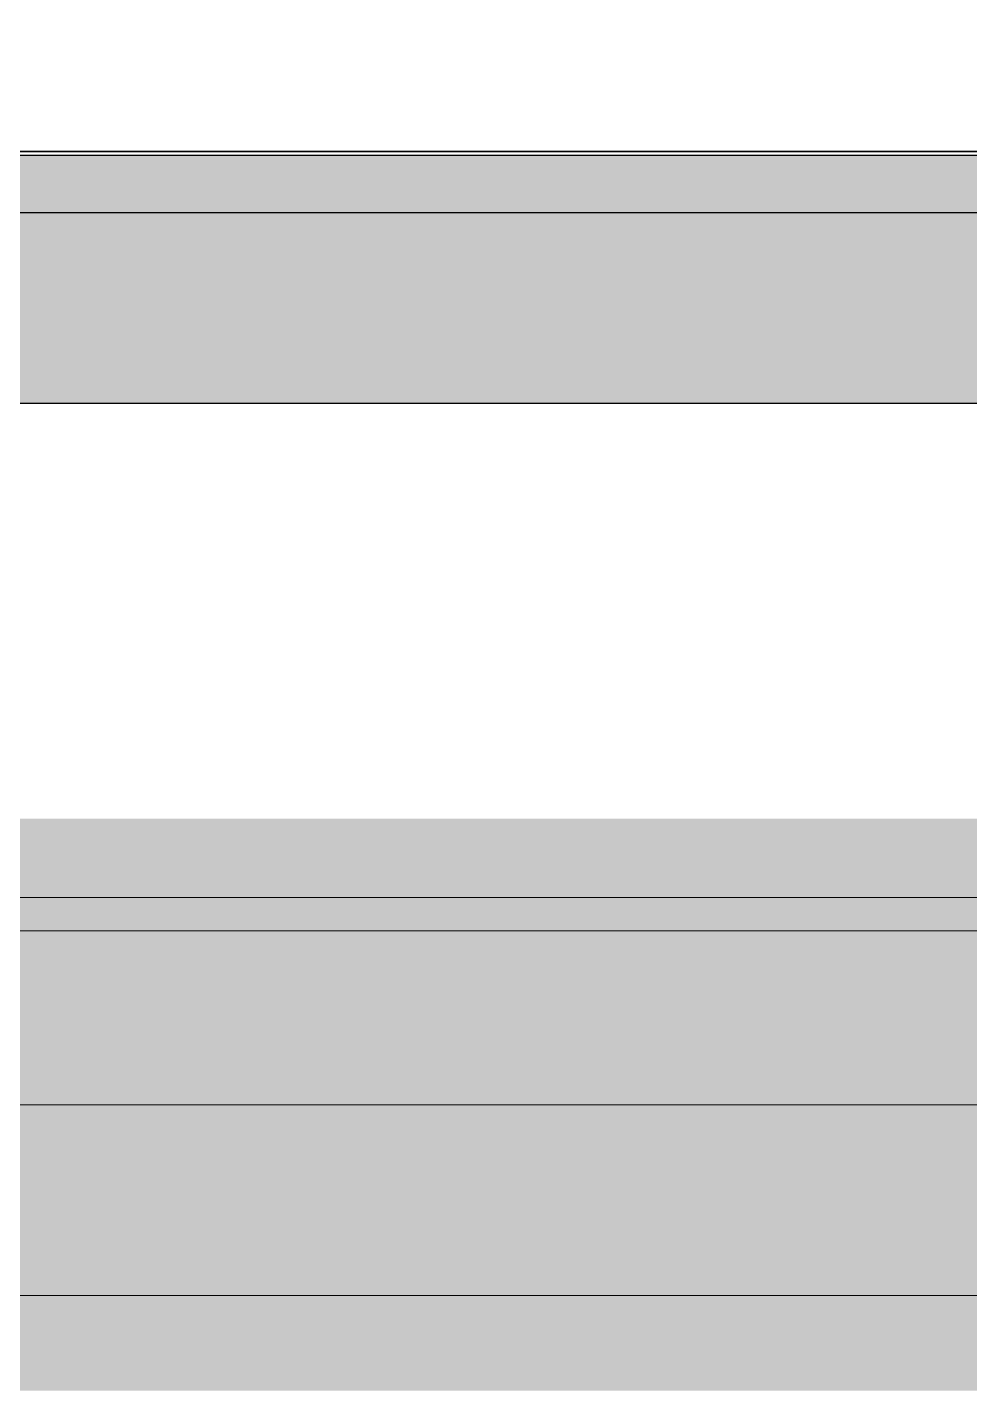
# Model space of a CAD drawing. Header units: millimetres. Extents: x 3546612 to 5615882, y 547008 to 3162891.
# Drawn here: x 5464087 to 5464581, y 2457718 to 2458433 of the extents above; entities that cross this region are included whole.
import ezdxf

# ---------------------------------------------------------------- set-up
doc = ezdxf.new("R2010")
doc.units = ezdxf.units.MM
for name, color, linetype in [('HEB-Angle joint', 1, 'Continuous'), ('HEB-Area(PC Topping)', 3, 'Continuous'), ('XR-평면도$0$A-ELEV-PATT', 9, 'Continuous')]:
    doc.layers.add(name, color=color, linetype=linetype)
for name, color, linetype, lineweight in [('XR-평면도$0$A-CNTL', 9, 'Continuous', 15), ('XR-평면도$0$A-ELEV-LIN2', 9, 'Continuous', 25), ('XR-평면도$0$A-ELEV-LIN3', 9, 'Continuous', 18)]:
    doc.layers.add(name, color=color, linetype=linetype, lineweight=lineweight)

# ---------------------------------------------------------------- blocks, each defined once
blk = doc.blocks.new('XR-평면도$0$중심선(210216)')
at = {"layer": 'XR-평면도$0$A-CNTL', "ltscale": 300}
blk.add_lwpolyline([(-10000, 119000), (186000, 119000)], dxfattribs=at)
blk = doc.blocks.new('XR-평면도$0$스크린+범퍼_기준층(도크레밸러)')
at = {"layer": 'XR-평면도$0$A-ELEV-PATT', "ltscale": 0.002}
h = blk.add_hatch(dxfattribs=at)
h.set_pattern_fill('AR-HBONE', color=256, scale=0.1, angle=450, style=0)
h.set_pattern_definition([(135, (-50954683.464, -21380461.164), (-14.3684097937, 2e-14), [30.48, -10.16]), (225, (-50954690.648, -21380453.98), (-14.3684097937, 2e-14), [30.48, -10.16])])
h.paths.add_polyline_path([(32, -6602), (2, -6602), (2, -10398), (32, -10398)])
h = blk.add_hatch(dxfattribs=at)
h.set_pattern_fill('AR-SAND', color=256, angle=450, style=0)
h.set_pattern_definition([(127.5, (-50954928.292, -21381394.81), (-48.941323733, -1.600031296), [0, -38.608, 0, -43.18, 0, -41.275]), (97.5, (-50954928.29, -21381394.81), (-71.68251006, 44.95232831), [0, -20.828, 0, -34.798, 0, -13.335]), (57.5, (-50954928.292, -21381426.05), (-0.143718468, 79.099237024), [0, -12.7, 0, -45.72, 0, -59.69]), (47.5, (-50954928.29, -21381426.05), (-22.292932326, 76.35564525), [0, -6.35, 0, -29.972, 0, -34.29])])
edge = h.paths.add_edge_path()
edge.add_line((123.67, -6602), (32, -6602))
edge.add_line((32, -6602), (32, -10398))
edge.add_line((32, -10398), (123.67, -10398))
edge.add_arc((123.67, -10389.67), 8.33, 270, 360)
edge.add_line((132, -10389.67), (132, -6610.33))
edge.add_arc((123.67, -6610.33), 8.33, 360, 450)
at = {"layer": 'XR-평면도$0$A-ELEV-LIN3'}
blk.add_line((0, -6600), (0, -10400), dxfattribs=at)
at = {"layer": 'XR-평면도$0$A-ELEV-LIN3', "linetype": 'Continuous'}
blk.add_lwpolyline([(408.75, -619.5), (408.75, -10380.5), (391.25, -10380.5), (391.25, -619.5)], dxfattribs=at)
at = {"layer": 'XR-평면도$0$A-ELEV-PATT'}
for p, q in [((32, -6602), (32, -10398)), ((132, -6610.33), (132, -10389.67))]:
    blk.add_line(p, q, dxfattribs=at)
at = {"layer": 'XR-평면도$0$A-ELEV-PATT', "ltscale": 0.002}
blk.add_lwpolyline([(52, -10398), (52, -10400), (0, -10400), (0, -6600), (52, -6600), (52, -6602), (2, -6602), (2, -10398)], close=True, dxfattribs=at)
at = {"layer": 'XR-평면도$0$A-ELEV-PATT'}
blk.add_lwpolyline([(32, -6602), (2, -6602), (2, -10398), (32, -10398)], dxfattribs=at)

msp = doc.modelspace()

# ---------------------------------------------------------------- linework, layer by layer
at = {"layer": 'HEB-Angle joint', "const_width": 300}
msp.add_lwpolyline([(5427097.77, 2494208.03), (5499075.05, 2494208.03), (5499075.05, 2457867.56), (5427097.77, 2457867.56)], close=True, dxfattribs=at)
at = {"layer": 'HEB-Area(PC Topping)'}
msp.add_lwpolyline([(5370975.05, 2535967.56), (5494175.06, 2535967.56), (5494175.05, 2525067.56), (5499175.06, 2525067.56), (5499175.05, 2463667.56), (5488125.06, 2463667.56), (5488125.06, 2459167.56), (5487025.05, 2459167.56), (5487025.06, 2458367.56), (5461075.05, 2458367.56), (5461075.06, 2461367.56), (5459075.05, 2461367.56), (5459075.05, 2458367.56), (5443025.06, 2458367.56), (5443025.05, 2457867.56), (5433125.05, 2457867.56), (5433125.05, 2458367.56), (5406075.06, 2458367.56)], dxfattribs=at)
at = {"layer": 'XR-평면도$0$A-ELEV-LIN2'}
for p, q in [((5455125.04, 2458367.56), (5465025.04, 2458367.56)), ((5455125.05, 2458367.56), (5465025.05, 2458367.56)), ((5455125.05, 2458367.56), (5465025.05, 2458367.56))]:
    msp.add_line(p, q, dxfattribs=at)
at = {"layer": 'XR-평면도$0$A-ELEV-LIN3'}
for points in [[(5433125.04, 2445467.56), (5443025.04, 2445467.56), (5443025.04, 2444867.56), (5444125.04, 2444867.56), (5444125.04, 2446367.56), (5443025.04, 2446367.56), (5443025.04, 2457867.56), (5483675.04, 2457867.56), (5483675.04, 2450867.56), (5488125.04, 2450867.56), (5488125.04, 2446367.56), (5487025.04, 2446367.56), (5487025.04, 2444867.56), (5488125.04, 2444867.56), (5488125.04, 2445467.56), (5498175.04, 2445467.56), (5498175.04, 2444867.56), (5498475.04, 2444867.56), (5498475.04, 2430167.56)], [(5433125.05, 2445467.56), (5443025.05, 2445467.56), (5443025.05, 2444867.56), (5444125.05, 2444867.56), (5444125.05, 2446367.56), (5443025.05, 2446367.56), (5443025.05, 2457867.56), (5483675.05, 2457867.56), (5483675.05, 2450867.56), (5488125.05, 2450867.56), (5488125.05, 2446367.56), (5487025.05, 2446367.56), (5487025.05, 2444867.56), (5488125.05, 2444867.56), (5488125.05, 2445467.56), (5498175.05, 2445467.56), (5498175.05, 2444867.56), (5498475.05, 2444867.56), (5498475.05, 2430167.56)], [(5433125.05, 2445467.56), (5443025.05, 2445467.56), (5443025.05, 2444867.56), (5444125.05, 2444867.56), (5444125.05, 2446367.56), (5443025.05, 2446367.56), (5443025.05, 2457867.56), (5483675.05, 2457867.56), (5483675.05, 2450867.56), (5488125.05, 2450867.56), (5488125.05, 2446367.56), (5487025.05, 2446367.56), (5487025.05, 2444867.56), (5488125.05, 2444867.56), (5488125.05, 2445467.56), (5498175.05, 2445467.56), (5498175.05, 2444867.56), (5498475.05, 2444867.56), (5498475.05, 2430167.56)], [(5431925.04, 2444767.56), (5433225.04, 2444767.56), (5433225.04, 2445367.56), (5442925.04, 2445367.56), (5442925.04, 2444767.56), (5444225.04, 2444767.56), (5444225.04, 2446467.56), (5443125.04, 2446467.56), (5443125.04, 2457767.56), (5483575.04, 2457767.56), (5483575.04, 2450767.56), (5488025.04, 2450767.56), (5488025.04, 2446467.56), (5486925.04, 2446467.56), (5486925.04, 2444767.56), (5488225.04, 2444767.56), (5488225.04, 2445367.56), (5498075.04, 2445367.56), (5498075.04, 2444767.56), (5498375.04, 2444767.56), (5498375.04, 2430267.56)], [(5431925.05, 2444767.56), (5433225.05, 2444767.56), (5433225.05, 2445367.56), (5442925.05, 2445367.56), (5442925.05, 2444767.56), (5444225.05, 2444767.56), (5444225.05, 2446467.56), (5443125.05, 2446467.56), (5443125.05, 2457767.56), (5483575.05, 2457767.56), (5483575.05, 2450767.56), (5488025.05, 2450767.56), (5488025.05, 2446467.56), (5486925.05, 2446467.56), (5486925.05, 2444767.56), (5488225.05, 2444767.56), (5488225.05, 2445367.56), (5498075.05, 2445367.56), (5498075.05, 2444767.56), (5498375.05, 2444767.56), (5498375.05, 2430267.56)], [(5431925.05, 2444767.56), (5433225.05, 2444767.56), (5433225.05, 2445367.56), (5442925.05, 2445367.56), (5442925.05, 2444767.56), (5444225.05, 2444767.56), (5444225.05, 2446467.56), (5443125.05, 2446467.56), (5443125.05, 2457767.56), (5483575.05, 2457767.56), (5483575.05, 2450767.56), (5488025.05, 2450767.56), (5488025.05, 2446467.56), (5486925.05, 2446467.56), (5486925.05, 2444767.56), (5488225.05, 2444767.56), (5488225.05, 2445367.56), (5498075.05, 2445367.56), (5498075.05, 2444767.56), (5498375.05, 2444767.56), (5498375.05, 2430267.56)]]:
    msp.add_lwpolyline(points, dxfattribs=at)

# ---------------------------------------------------------------- block references
at = {"xscale": -1, "rotation": 90}
for p in [(5454575.04, 2458367.56), (5454575.05, 2458367.56), (5454575.05, 2458367.56)]:
    msp.add_blockref('XR-평면도$0$스크린+범퍼_기준층(도크레밸러)', p, dxfattribs=at)
at = {"layer": 'XR-평면도$0$A-CNTL'}
msp.add_blockref('XR-평면도$0$중심선(210216)', (5322575.04, 2339367.56), dxfattribs=at)

doc.saveas('drawing.dxf')
